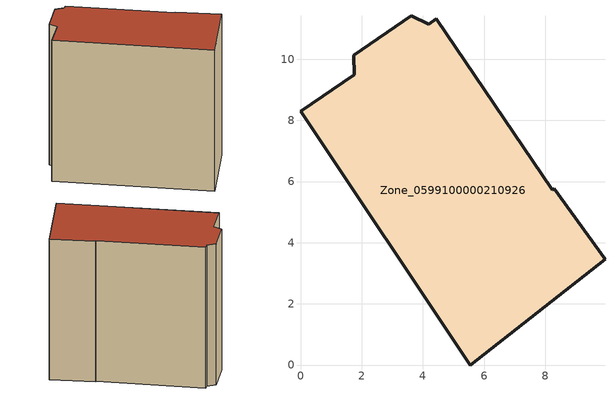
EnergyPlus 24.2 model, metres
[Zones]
Zone_0599100000210926
 floor ground (C_G): 8.29,5.76 9.95,3.46 5.55,0 0,8.3 1.76,9.48 1.73,10.12 3.62,11.41 4.19,11.14 4.44,11.31 8.22,5.72 z0
 wall outside (C_F): 4.19,11.14 3.62,11.41 1.73,10.12 1.76,9.48 0,8.3 5.55,0 9.95,3.46 8.29,5.76 8.22,5.72 4.44,11.31 4.19,11.14 z0:9.27
 roof outside (C_R): 5.55,0 9.95,3.46 8.29,5.76 8.22,5.72 4.44,11.31 4.19,11.14 3.62,11.41 1.73,10.12 1.76,9.48 0,8.3 z9.27
[BUILDING]
Pand.0599100000210926: North Axis=0; Terrain=City; Loads Convergence Tolerance Value=0.04; Temperature Convergence Tolerance Value=0.4; Solar Distribution=FullExterior; Maximum Number of Warmup Days=25; Minimum Number of Warmup Days=1
[Site:Location]
Rotterdam.The.Hague.AP_ZH_NLD Design_Conditions: Latitude=51.96; Longitude=4.45; Time Zone=1; Elevation=-4.5
[SITE:GROUNDTEMPERATURE:BUILDINGSURFACE]
18, 18, 18, 18, 18, 18, 18, 18, 18, 18, 18, 18
[MATERIAL] Thermal Absorptance=0.9; Solar Absorptance=0.7; Visible Absorptance=0.7
Name | Roughness | Thickness | Conductivity | Density | Specific Heat
G.TC.1946 | MediumSmooth | 0.15 | 1 | 540 | 1210
F.TC.1946 | Rough | 0.3 | 0.857143 | 1920 | 840
R.TC.1946 | MediumRough | 0.2 | 0.909091 | 1500 | 1000
[CONSTRUCTION]
C_G: G.TC.1946
C_F: F.TC.1946
C_R: R.TC.1946
[ZONE]
Zone_0599100000210926: Type=1; Multiplier=1; Ceiling Height=Autocalculate; Volume=Autocalculate; Floor Area=autocalculate; Part of Total Floor Area=Yes
[ZONEINFILTRATION:DESIGNFLOWRATE]
Infil_Zone_0599100000210926: Zone or ZoneList or Space or SpaceList=Zone_0599100000210926; Schedule=AlwaysOn; Design Flow Rate Calculation Method=Flow/Area; Flow Rate per Floor Area=0.003; Constant Term Coefficient=1; Temperature Term Coefficient=0; Velocity Term Coefficient=0; Velocity Squared Term Coefficient=0
[HVACTEMPLATE:ZONE:IDEALLOADSAIRSYSTEM]
Zone_0599100000210926: Maximum Heating Supply Air Temperature=50; Minimum Cooling Supply Air Temperature=13; Maximum Heating Supply Air Humidity Ratio=0.0156; Minimum Cooling Supply Air Humidity Ratio=0.0077; Heating Limit=NoLimit; Cooling Limit=NoLimit; Dehumidification Control Type=ConstantSensibleHeatRatio; Cooling Sensible Heat Ratio=0.7; Dehumidification Setpoint=60; Humidification Control Type=None; Humidification Setpoint=30; Outdoor Air Method=None; Outdoor Air Flow Rate per Person=0.00944; Outdoor Air Flow Rate per Zone Floor Area=0; Outdoor Air Flow Rate per Zone=0; Demand Controlled Ventilation Type=None; Outdoor Air Economizer Type=NoEconomizer; Heat Recovery Type=None; Sensible Heat Recovery Effectiveness=0.7; Latent Heat Recovery Effectiveness=0.65
[ZONECONTROL:THERMOSTAT]
ThermostatControl_Zone_0599100000210926: Zone or ZoneList=Zone_0599100000210926; Control Type Schedule=DualSetpointControlType; Control 1=Thermostat_Zone_0599100000210926; Temperature Difference Between Cutout And Setpoint=0
[THERMOSTATSETPOINT:DUALSETPOINT]
Thermostat_Zone_0599100000210926: Heating Setpoint Temperature Schedule=HeatingSetpoint_Zone_0599100000210926; Cooling Setpoint Temperature Schedule=CoolingSetpoint_Zone_0599100000210926
[SCHEDULE:COMPACT]
HeatingSetpoint_Zone_0599100000210926: Through: 12/31, For: AllDays, Until: 24:00, 21
CoolingSetpoint_Zone_0599100000210926: Through: 12/31, For: AllDays, Until: 24:00, 24
DualSetpointControlType: Through: 12/31, For: AllDays, Until: 24:00, 4
AlwaysOn: Through: 12/31, For: AllDays, Until: 24:00, 1
